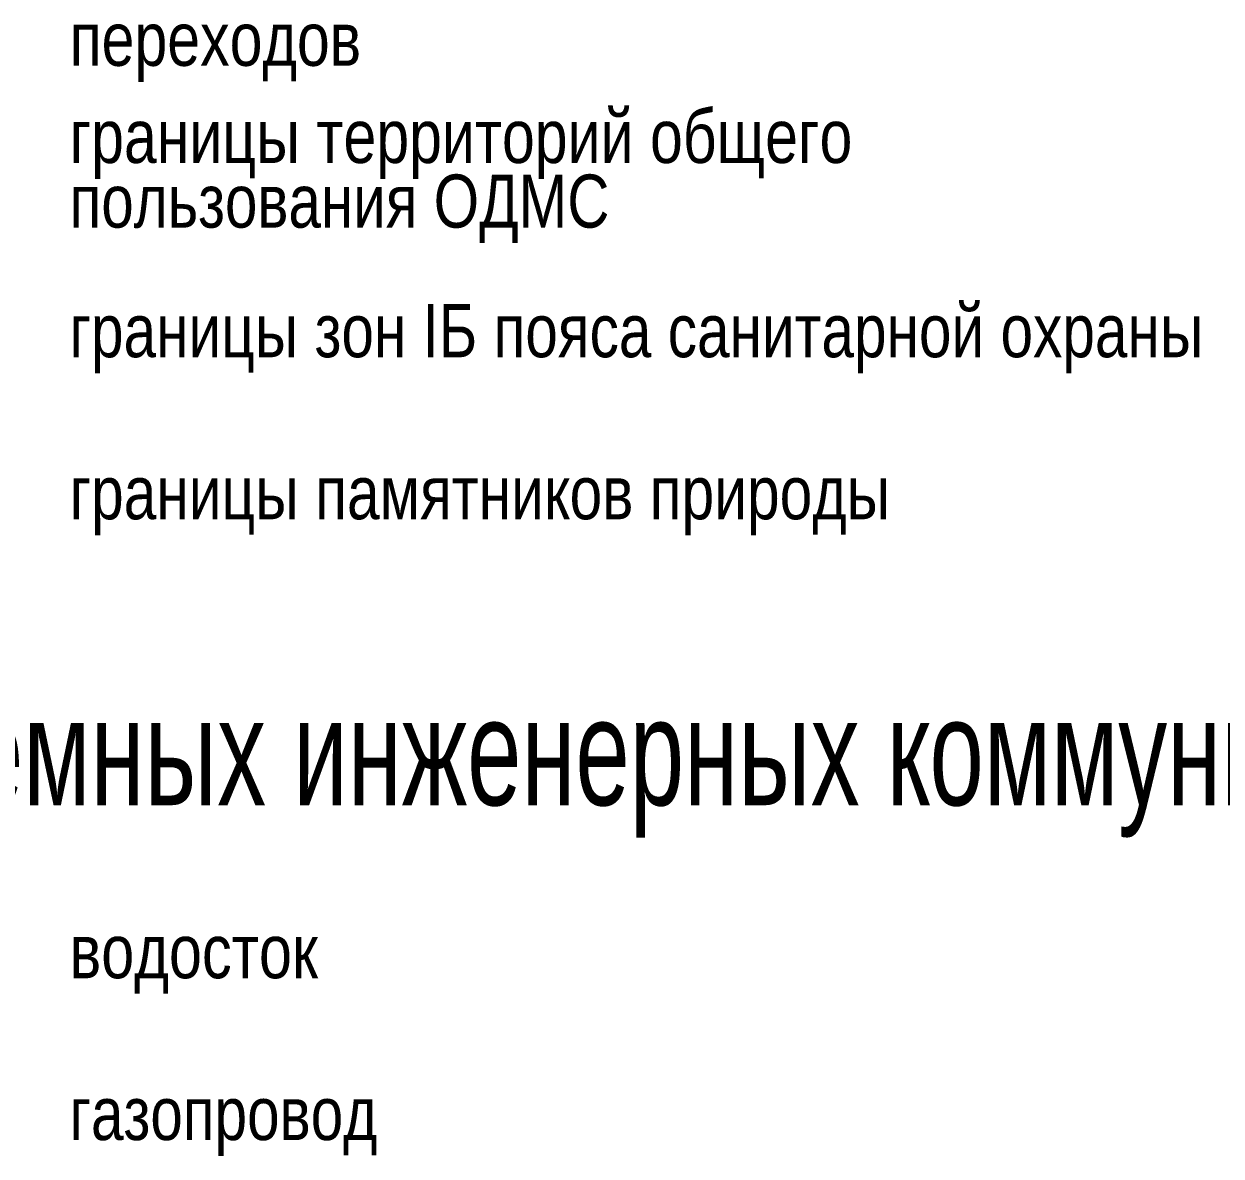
# Model space of a CAD drawing. Extents: x 8646 to 18206, y -17605 to -192.
# Drawn here: x 11122.87 to 11146.61, y -9057.2 to -9034.75 of the extents above; entities that cross this region are included whole.
import ezdxf

# ---------------------------------------------------------------- set-up
doc = ezdxf.new("R2010")
doc.units = 0
doc.layers.get('0').update_dxf_attribs({"linetype": 'CONTINUOUS'})
doc.styles.add('STYLE-ARIAL_NARROW', font='ARIALN.TTF')

msp = doc.modelspace()

# ---------------------------------------------------------------- texts
at = {"color": 8, "linetype": 'CONTINUOUS', "style": 'STYLE-ARIAL_NARROW'}
for s, height, width, p in [('переходов', 1.0611, 0.963376, (11123.779, -9035.577)), ('границы территорий общего ', 1.06067, 0.963232, (11123.779, -9037.504)), ('пользования ОДМС', 1.05263, 0.960408, (11123.779, -9038.786)), ('границы зон IБ пояса санитарной охраны', 1.05478, 0.961168, (11123.779, -9041.356)), ('границы памятников природы', 1.05667, 0.961831, (11123.779, -9044.569)), ('Условные обозначения подземных инженерных коммуникаций', 2.12543, 0.796042, (11095.943, -9050.24)), ('водосток', 1.0663, 0.965177, (11123.779, -9053.671)), ('газопровод', 1.0541, 0.960923, (11123.779, -9056.88))]:
    msp.add_text(s, height=height, dxfattribs=dict(at, width=width)).set_placement(p)

doc.saveas('drawing.dxf')
